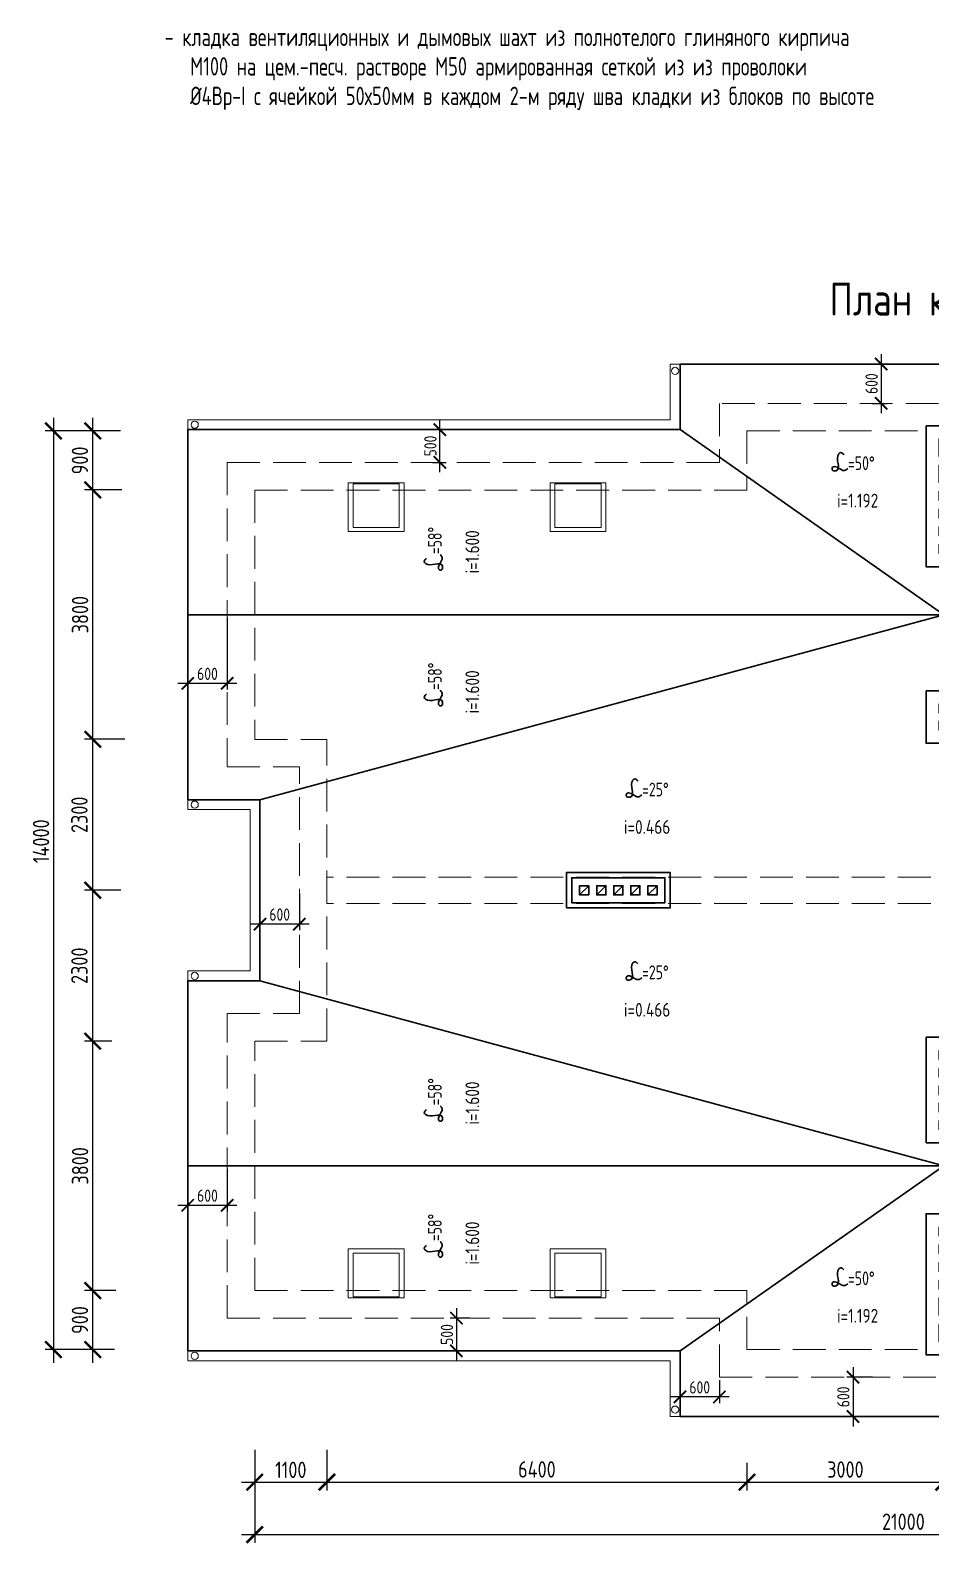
# Model space of a CAD drawing. Header units: millimetres. Extents: x -56498 to 234605, y -296269 to -29969.
# Drawn here: x 71662 to 85382, y -198969 to -175904 of the extents above; entities that cross this region are included whole.
import ezdxf
from ezdxf.enums import TextEntityAlignment as Align

# ---------------------------------------------------------------- set-up
doc = ezdxf.new("R2010")
doc.units = ezdxf.units.MM
doc.header["$LTSCALE"] = 100
doc.header["$PDMODE"] = 35
doc.linetypes.add('GOST2.303 4', pattern=[7, 5, -2, 0])
for name, color, linetype, lineweight in [('0.3', 7, 'Continuous', 30), ('Примітки 0.09', 200, 'Continuous', 9), ('Розміри 0.09', 5, 'Continuous', 9), ('Тонкі 0.18', 142, 'Continuous', 18), ('Штрихові 0.18', 7, 'GOST2.303 4', 18)]:
    doc.layers.add(name, color=color, linetype=linetype, lineweight=lineweight)
doc.styles.add('GOST 2.304', font='CS_Gost2304.shx')
doc.styles.add('SPDS', font='SPDS.shx', dxfattribs={"width": 0.9})
doc.dimstyles.new('SPDS', dxfattribs={"dimscale": 100, "dimtxt": 2.5, "dimasz": 2.5, "dimexe": 1.25, "dimexo": 0.625, "dimtad": 1, "dimrnd": 0.001, "dimtxsty": 'GOST 2.304', "dimblk": 'ARCHTICK', "dimcen": 2.5, "dimdle": 2, "dimadec": 0, "dimazin": 2, "dimtfac": 0.75, "dimtmove": 1, "dimatfit": 3, "dimfxl": 0, "dimtolj": 1, "dimarcsym": 0})

# ---------------------------------------------------------------- blocks, each defined once
blk = doc.blocks.new('_ArchTick')
at = {"color": 0, "linetype": 'ByBlock', "const_width": 0.15}
blk.add_lwpolyline([(-0.5, -0.5), (0.5, 0.5)], dxfattribs=at)
blk = doc.blocks.new('*D263')
at = {"layer": 'Defpoints', "color": 0, "transparency": 16777216}
for p in [(75082, -197474), (76182, -197474), (76182, -198030)]:
    blk.add_point(p, dxfattribs=at)
at = {"layer": 'Розміри 0.09', "color": 0, "lineweight": -2, "transparency": 16777216}
for p, q in [((75082, -197537), (75082, -198155)), ((76182, -197537), (76182, -198155)), ((74882, -198030), (76382, -198030))]:
    blk.add_line(p, q, dxfattribs=at)
at = {"layer": 'Розміри 0.09', "color": 0, "lineweight": -2, "transparency": 16777216, "xscale": 250, "yscale": 250, "zscale": 250, "rotation": 180}
blk.add_blockref('_ArchTick', (75082, -198030), dxfattribs=at)
at = {"layer": 'Розміри 0.09', "color": 0, "lineweight": -2, "transparency": 16777216, "xscale": 250, "yscale": 250, "zscale": 250}
blk.add_blockref('_ArchTick', (76182, -198030), dxfattribs=at)
at = {"layer": 'Розміри 0.09', "color": 0, "transparency": 16777216, "insert": (75632, -197843), "char_height": 250, "attachment_point": 5, "style": 'GOST 2.304'}
blk.add_mtext('\\A1;1100', dxfattribs=at)
blk = doc.blocks.new('*D264')
at = {"layer": 'Defpoints', "color": 0, "transparency": 16777216}
for p in [(76182, -197474), (82582, -197674), (82582, -198030)]:
    blk.add_point(p, dxfattribs=at)
at = {"layer": 'Розміри 0.09', "color": 0, "lineweight": -2, "transparency": 16777216}
for p, q in [((76182, -197537), (76182, -198155)), ((82582, -197736), (82582, -198155)), ((75982, -198030), (82782, -198030))]:
    blk.add_line(p, q, dxfattribs=at)
at = {"layer": 'Розміри 0.09', "color": 0, "lineweight": -2, "transparency": 16777216, "xscale": 250, "yscale": 250, "zscale": 250, "rotation": 180}
blk.add_blockref('_ArchTick', (76182, -198030), dxfattribs=at)
at = {"layer": 'Розміри 0.09', "color": 0, "lineweight": -2, "transparency": 16777216, "xscale": 250, "yscale": 250, "zscale": 250}
blk.add_blockref('_ArchTick', (82582, -198030), dxfattribs=at)
at = {"layer": 'Розміри 0.09', "color": 0, "transparency": 16777216, "insert": (79382, -197836), "char_height": 250, "attachment_point": 5, "style": 'GOST 2.304'}
blk.add_mtext('\\A1;6400', dxfattribs=at)
blk = doc.blocks.new('*D265')
at = {"layer": 'Defpoints', "color": 0, "transparency": 16777216}
for p in [(82582, -197674), (85582, -197693), (85582, -198030)]:
    blk.add_point(p, dxfattribs=at)
at = {"layer": 'Розміри 0.09', "color": 0, "lineweight": -2, "transparency": 16777216}
for p, q in [((82582, -197736), (82582, -198155)), ((85582, -197755), (85582, -198155)), ((82382, -198030), (85782, -198030))]:
    blk.add_line(p, q, dxfattribs=at)
at = {"layer": 'Розміри 0.09', "color": 0, "lineweight": -2, "transparency": 16777216, "xscale": 250, "yscale": 250, "zscale": 250, "rotation": 180}
blk.add_blockref('_ArchTick', (82582, -198030), dxfattribs=at)
at = {"layer": 'Розміри 0.09', "color": 0, "lineweight": -2, "transparency": 16777216, "xscale": 250, "yscale": 250, "zscale": 250}
blk.add_blockref('_ArchTick', (85582, -198030), dxfattribs=at)
at = {"layer": 'Розміри 0.09', "color": 0, "transparency": 16777216, "insert": (84082, -197838), "char_height": 250, "attachment_point": 5, "style": 'GOST 2.304'}
blk.add_mtext('\\A1;3000', dxfattribs=at)
blk = doc.blocks.new('*D269')
at = {"layer": 'Defpoints', "color": 0, "transparency": 16777216}
for p in [(75082, -198030), (96082, -198030), (96082, -198830)]:
    blk.add_point(p, dxfattribs=at)
at = {"layer": 'Розміри 0.09', "color": 0, "lineweight": -2, "transparency": 16777216}
for p, q in [((75082, -198093), (75082, -198955)), ((96082, -198093), (96082, -198955)), ((74882, -198830), (96282, -198830))]:
    blk.add_line(p, q, dxfattribs=at)
at = {"layer": 'Розміри 0.09', "color": 0, "lineweight": -2, "transparency": 16777216, "xscale": 250, "yscale": 250, "zscale": 250, "rotation": 180}
blk.add_blockref('_ArchTick', (75082, -198830), dxfattribs=at)
at = {"layer": 'Розміри 0.09', "color": 0, "lineweight": -2, "transparency": 16777216, "xscale": 250, "yscale": 250, "zscale": 250}
blk.add_blockref('_ArchTick', (96082, -198830), dxfattribs=at)
at = {"layer": 'Розміри 0.09', "color": 0, "transparency": 16777216, "insert": (84966, -198633), "char_height": 250, "attachment_point": 5, "style": 'GOST 2.304'}
blk.add_mtext('\\A1;21000', dxfattribs=at)
blk = doc.blocks.new('*D270')
at = {"layer": 'Defpoints', "color": 0, "transparency": 16777216}
for p in [(72614, -195110), (73028, -195110), (73009, -196010)]:
    blk.add_point(p, dxfattribs=at)
at = {"layer": 'Розміри 0.09', "color": 0, "lineweight": -2, "transparency": 16777216}
for p, q in [((72965, -195110), (72489, -195110)), ((72614, -196210), (72614, -194910)), ((72947, -196010), (72489, -196010))]:
    blk.add_line(p, q, dxfattribs=at)
at = {"layer": 'Розміри 0.09', "color": 0, "lineweight": -2, "transparency": 16777216, "xscale": 250, "yscale": 250, "zscale": 250}
for p, rotation in [((72614, -195110), 90), ((72614, -196010), 270)]:
    blk.add_blockref('_ArchTick', p, dxfattribs=dict(at, rotation=rotation))
at = {"layer": 'Розміри 0.09', "color": 0, "transparency": 16777216, "insert": (72419, -195560), "char_height": 250, "attachment_point": 5, "rotation": 90, "style": 'GOST 2.304'}
blk.add_mtext('\\A1;900', dxfattribs=at)
blk = doc.blocks.new('*D271')
at = {"layer": 'Defpoints', "color": 0, "transparency": 16777216}
for p in [(72614, -191310), (72968, -191310), (73028, -195110)]:
    blk.add_point(p, dxfattribs=at)
at = {"layer": 'Розміри 0.09', "color": 0, "lineweight": -2, "transparency": 16777216}
for p, q in [((72614, -195310), (72614, -191110)), ((72905, -191310), (72489, -191310)), ((72965, -195110), (72489, -195110))]:
    blk.add_line(p, q, dxfattribs=at)
at = {"layer": 'Розміри 0.09', "color": 0, "lineweight": -2, "transparency": 16777216, "xscale": 250, "yscale": 250, "zscale": 250}
for p, rotation in [((72614, -191310), 90), ((72614, -195110), 270)]:
    blk.add_blockref('_ArchTick', p, dxfattribs=dict(at, rotation=rotation))
at = {"layer": 'Розміри 0.09', "color": 0, "transparency": 16777216, "insert": (72421, -193210), "char_height": 250, "attachment_point": 5, "rotation": 90, "style": 'GOST 2.304'}
blk.add_mtext('\\A1;3800', dxfattribs=at)
blk = doc.blocks.new('*D272')
at = {"layer": 'Defpoints', "color": 0, "transparency": 16777216}
for p in [(72614, -189010), (73104, -189010), (72968, -191310)]:
    blk.add_point(p, dxfattribs=at)
at = {"layer": 'Розміри 0.09', "color": 0, "lineweight": -2, "transparency": 16777216}
for p, q in [((72614, -191510), (72614, -188810)), ((73041, -189010), (72489, -189010)), ((72905, -191310), (72489, -191310))]:
    blk.add_line(p, q, dxfattribs=at)
at = {"layer": 'Розміри 0.09', "color": 0, "lineweight": -2, "transparency": 16777216, "xscale": 250, "yscale": 250, "zscale": 250}
for p, rotation in [((72614, -189010), 90), ((72614, -191310), 270)]:
    blk.add_blockref('_ArchTick', p, dxfattribs=dict(at, rotation=rotation))
at = {"layer": 'Розміри 0.09', "color": 0, "transparency": 16777216, "insert": (72411, -190160), "char_height": 250, "attachment_point": 5, "rotation": 90, "style": 'GOST 2.304'}
blk.add_mtext('\\A1;2300', dxfattribs=at)
blk = doc.blocks.new('*D273')
at = {"layer": 'Defpoints', "color": 0, "transparency": 16777216}
for p in [(72614, -186710), (73165, -186710), (73104, -189010)]:
    blk.add_point(p, dxfattribs=at)
at = {"layer": 'Розміри 0.09', "color": 0, "lineweight": -2, "transparency": 16777216}
for p, q in [((72614, -189210), (72614, -186510)), ((73102, -186710), (72489, -186710)), ((73041, -189010), (72489, -189010))]:
    blk.add_line(p, q, dxfattribs=at)
at = {"layer": 'Розміри 0.09', "color": 0, "lineweight": -2, "transparency": 16777216, "xscale": 250, "yscale": 250, "zscale": 250}
for p, rotation in [((72614, -186710), 90), ((72614, -189010), 270)]:
    blk.add_blockref('_ArchTick', p, dxfattribs=dict(at, rotation=rotation))
at = {"layer": 'Розміри 0.09', "color": 0, "transparency": 16777216, "insert": (72411, -187860), "char_height": 250, "attachment_point": 5, "rotation": 90, "style": 'GOST 2.304'}
blk.add_mtext('\\A1;2300', dxfattribs=at)
blk = doc.blocks.new('*D274')
at = {"layer": 'Defpoints', "color": 0, "transparency": 16777216}
for p in [(72614, -182910), (73121, -182910), (73165, -186710)]:
    blk.add_point(p, dxfattribs=at)
at = {"layer": 'Розміри 0.09', "color": 0, "lineweight": -2, "transparency": 16777216}
for p, q in [((72614, -186910), (72614, -182710)), ((73059, -182910), (72489, -182910)), ((73102, -186710), (72489, -186710))]:
    blk.add_line(p, q, dxfattribs=at)
at = {"layer": 'Розміри 0.09', "color": 0, "lineweight": -2, "transparency": 16777216, "xscale": 250, "yscale": 250, "zscale": 250}
for p, rotation in [((72614, -182910), 90), ((72614, -186710), 270)]:
    blk.add_blockref('_ArchTick', p, dxfattribs=dict(at, rotation=rotation))
at = {"layer": 'Розміри 0.09', "color": 0, "transparency": 16777216, "insert": (72421, -184810), "char_height": 250, "attachment_point": 5, "rotation": 90, "style": 'GOST 2.304'}
blk.add_mtext('\\A1;3800', dxfattribs=at)
blk = doc.blocks.new('*D275')
at = {"layer": 'Defpoints', "color": 0, "transparency": 16777216}
for p in [(72614, -182010), (73099, -182010), (73121, -182910)]:
    blk.add_point(p, dxfattribs=at)
at = {"layer": 'Розміри 0.09', "color": 0, "lineweight": -2, "transparency": 16777216}
for p, q in [((72614, -183110), (72614, -181810)), ((73036, -182010), (72489, -182010)), ((73059, -182910), (72489, -182910))]:
    blk.add_line(p, q, dxfattribs=at)
at = {"layer": 'Розміри 0.09', "color": 0, "lineweight": -2, "transparency": 16777216, "xscale": 250, "yscale": 250, "zscale": 250}
for p, rotation in [((72614, -182010), 90), ((72614, -182910), 270)]:
    blk.add_blockref('_ArchTick', p, dxfattribs=dict(at, rotation=rotation))
at = {"layer": 'Розміри 0.09', "color": 0, "transparency": 16777216, "insert": (72419, -182460), "char_height": 250, "attachment_point": 5, "rotation": 90, "style": 'GOST 2.304'}
blk.add_mtext('\\A1;900', dxfattribs=at)
blk = doc.blocks.new('*D276')
at = {"layer": 'Defpoints', "color": 0, "transparency": 16777216}
for p in [(72879, -182010), (72014, -196010), (72879, -196010)]:
    blk.add_point(p, dxfattribs=at)
at = {"layer": 'Розміри 0.09', "color": 0, "lineweight": -2, "transparency": 16777216}
for p, q in [((72014, -181810), (72014, -196210)), ((72817, -182010), (71889, -182010)), ((72817, -196010), (71889, -196010))]:
    blk.add_line(p, q, dxfattribs=at)
at = {"layer": 'Розміри 0.09', "color": 0, "lineweight": -2, "transparency": 16777216, "xscale": 250, "yscale": 250, "zscale": 250}
for p, rotation in [((72014, -182010), 90), ((72014, -196010), 270)]:
    blk.add_blockref('_ArchTick', p, dxfattribs=dict(at, rotation=rotation))
at = {"layer": 'Розміри 0.09', "color": 0, "transparency": 16777216, "insert": (71826, -188263), "char_height": 250, "attachment_point": 5, "rotation": 90, "style": 'GOST 2.304'}
blk.add_mtext('\\A1;14000', dxfattribs=at)
blk = doc.blocks.new('A$C6F060024')
for points in [[(70, 6880), (-70, 6610), (70, 6610)], [(70, 6480), (-70, 6210), (70, 6210)], [(70, -6210), (-70, -6480), (70, -6480)], [(70, -6610), (-70, -6880), (70, -6880)]]:
    blk.add_hatch(color=256).paths.add_polyline_path(points)
at = {"layer": '0.3'}
for points in [[(-70, 6610), (-70, 6880), (70, 6880), (-70, 6610), (70, 6610), (70, 6880)], [(-70, 6210), (-70, 6480), (70, 6480), (-70, 6210), (70, 6210), (70, 6480)], [(-70, 5940), (-70, 6080), (70, 6080), (-70, 5940), (70, 5940), (70, 6080)], [(-70, 5670), (-70, 5810), (70, 5810), (-70, 5670), (70, 5670), (70, 5810)], [(-70, 5400), (-70, 5540), (70, 5540), (-70, 5400), (70, 5400), (70, 5540)], [(-70, 5130), (-70, 5270), (70, 5270), (-70, 5130), (70, 5130), (70, 5270)], [(70, 2840), (70, 2700), (-70, 2700), (70, 2840), (-70, 2840), (-70, 2700)], [(70, 2580), (70, 2440), (-70, 2440), (70, 2580), (-70, 2580), (-70, 2440)], [(-5410, 70), (-5410, -70), (-5550, -70), (-5410, 70), (-5550, 70), (-5550, -70)], [(-5410, 70), (-5410, -70), (-5550, -70), (-5410, 70), (-5550, 70), (-5550, -70)], [(-5150, 70), (-5150, -70), (-5290, -70), (-5150, 70), (-5290, 70), (-5290, -70)], [(-5150, 70), (-5150, -70), (-5290, -70), (-5150, 70), (-5290, 70), (-5290, -70)], [(-4890, 70), (-4890, -70), (-5030, -70), (-4890, 70), (-5030, 70), (-5030, -70)], [(-4890, 70), (-4890, -70), (-5030, -70), (-4890, 70), (-5030, 70), (-5030, -70)], [(-4630, 70), (-4630, -70), (-4770, -70), (-4630, 70), (-4770, 70), (-4770, -70)], [(-4630, 70), (-4630, -70), (-4770, -70), (-4630, 70), (-4770, 70), (-4770, -70)], [(-4370, 70), (-4370, -70), (-4510, -70), (-4370, 70), (-4510, 70), (-4510, -70)], [(-4370, 70), (-4370, -70), (-4510, -70), (-4370, 70), (-4510, 70), (-4510, -70)], [(6450, 70), (6450, -70), (6310, -70), (6450, 70), (6310, 70), (6310, -70)], [(6710, 70), (6710, -70), (6570, -70), (6710, 70), (6570, 70), (6570, -70)], [(6710, 70), (6710, -70), (6570, -70), (6710, 70), (6570, 70), (6570, -70)], [(6970, 70), (6970, -70), (6830, -70), (6970, 70), (6830, 70), (6830, -70)], [(7230, 70), (7230, -70), (7090, -70), (7230, 70), (7090, 70), (7090, -70)], [(7490, 70), (7490, -70), (7350, -70), (7490, 70), (7350, 70), (7350, -70)], [(7750, 70), (7750, -70), (7610, -70), (7750, 70), (7610, 70), (7610, -70)], [(-70, -2580), (-70, -2440), (70, -2440), (-70, -2580), (70, -2580), (70, -2440)], [(-70, -2850), (-70, -2710), (70, -2710), (-70, -2850), (70, -2850), (70, -2710)], [(70, -2980), (70, -3120), (-70, -3120), (70, -2980), (-70, -2980), (-70, -3120)], [(-70, -3380), (-70, -3240), (70, -3240), (-70, -3380), (70, -3380), (70, -3240)], [(-70, -3650), (-70, -3510), (70, -3510), (-70, -3650), (70, -3650), (70, -3510)], [(70, -5130), (70, -5270), (-70, -5270), (70, -5130), (-70, -5130), (-70, -5270)], [(70, -5400), (70, -5540), (-70, -5540), (70, -5400), (-70, -5400), (-70, -5540)], [(70, -5670), (70, -5810), (-70, -5810), (70, -5670), (-70, -5670), (-70, -5810)], [(70, -5940), (70, -6080), (-70, -6080), (70, -5940), (-70, -5940), (-70, -6080)], [(70, -6210), (70, -6480), (-70, -6480), (70, -6210), (-70, -6210), (-70, -6480)], [(70, -6610), (70, -6880), (-70, -6880), (70, -6610), (-70, -6610), (-70, -6880)]]:
    blk.add_lwpolyline(points, dxfattribs=at)
blk = doc.blocks.new('*D1514')
at = {"layer": 'Defpoints', "color": 0, "transparency": 16777216}
for p in [(77678, -181990), (77903, -181990), (77743, -182490)]:
    blk.add_point(p, dxfattribs=at)
at = {"layer": 'Розміри 0.09', "color": 0, "lineweight": -2, "transparency": 16777216}
for p, q in [((77903, -182640), (77903, -181840)), ((77724, -181990), (77997, -181990)), ((77790, -182490), (77997, -182490))]:
    blk.add_line(p, q, dxfattribs=at)
at = {"layer": 'Розміри 0.09', "color": 0, "lineweight": -2, "transparency": 16777216, "xscale": 187.5, "yscale": 187.5, "zscale": 187.5}
for p, rotation in [((77903, -181990), 90), ((77903, -182490), 270)]:
    blk.add_blockref('_ArchTick', p, dxfattribs=dict(at, rotation=rotation))
at = {"layer": 'Розміри 0.09', "color": 0, "transparency": 16777216, "insert": (77759, -182240), "char_height": 187.5, "attachment_point": 5, "rotation": 90, "style": 'GOST 2.304'}
blk.add_mtext('\\A1;500', dxfattribs=at)
blk = doc.blocks.new('*D1515')
at = {"layer": 'Defpoints', "color": 0, "transparency": 16777216}
for p in [(74062, -184810), (74662, -184810), (74062, -185858)]:
    blk.add_point(p, dxfattribs=at)
at = {"layer": 'Розміри 0.09', "color": 0, "lineweight": -2, "transparency": 16777216}
for p, q in [((74062, -184857), (74062, -185952)), ((74662, -184857), (74662, -185952)), ((74812, -185858), (73912, -185858))]:
    blk.add_line(p, q, dxfattribs=at)
at = {"layer": 'Розміри 0.09', "color": 0, "lineweight": -2, "transparency": 16777216, "xscale": 187.5, "yscale": 187.5, "zscale": 187.5, "rotation": 180}
blk.add_blockref('_ArchTick', (74062, -185858), dxfattribs=at)
at = {"layer": 'Розміри 0.09', "color": 0, "lineweight": -2, "transparency": 16777216, "xscale": 187.5, "yscale": 187.5, "zscale": 187.5}
blk.add_blockref('_ArchTick', (74662, -185858), dxfattribs=at)
at = {"layer": 'Розміри 0.09', "color": 0, "transparency": 16777216, "insert": (74362, -185712), "char_height": 187.5, "attachment_point": 5, "style": 'GOST 2.304'}
blk.add_mtext('\\A1;600', dxfattribs=at)
blk = doc.blocks.new('*D1516')
at = {"layer": 'Defpoints', "color": 0, "transparency": 16777216}
for p in [(75162, -189010), (75762, -189010), (75162, -189526)]:
    blk.add_point(p, dxfattribs=at)
at = {"layer": 'Розміри 0.09', "color": 0, "lineweight": -2, "transparency": 16777216}
for p, q in [((75162, -189057), (75162, -189619)), ((75762, -189057), (75762, -189619)), ((75912, -189526), (75012, -189526))]:
    blk.add_line(p, q, dxfattribs=at)
at = {"layer": 'Розміри 0.09', "color": 0, "lineweight": -2, "transparency": 16777216, "xscale": 187.5, "yscale": 187.5, "zscale": 187.5, "rotation": 180}
blk.add_blockref('_ArchTick', (75162, -189526), dxfattribs=at)
at = {"layer": 'Розміри 0.09', "color": 0, "lineweight": -2, "transparency": 16777216, "xscale": 187.5, "yscale": 187.5, "zscale": 187.5}
blk.add_blockref('_ArchTick', (75762, -189526), dxfattribs=at)
at = {"layer": 'Розміри 0.09', "color": 0, "transparency": 16777216, "insert": (75462, -189380), "char_height": 187.5, "attachment_point": 5, "style": 'GOST 2.304'}
blk.add_mtext('\\A1;600', dxfattribs=at)
blk = doc.blocks.new('*D1517')
at = {"layer": 'Defpoints', "color": 0, "transparency": 16777216}
for p in [(74062, -193210), (74662, -193210), (74662, -193810)]:
    blk.add_point(p, dxfattribs=at)
at = {"layer": 'Розміри 0.09', "color": 0, "lineweight": -2, "transparency": 16777216}
for p, q in [((74062, -193257), (74062, -193904)), ((74662, -193257), (74662, -193904)), ((73912, -193810), (74812, -193810))]:
    blk.add_line(p, q, dxfattribs=at)
at = {"layer": 'Розміри 0.09', "color": 0, "lineweight": -2, "transparency": 16777216, "xscale": 187.5, "yscale": 187.5, "zscale": 187.5, "rotation": 180}
blk.add_blockref('_ArchTick', (74062, -193810), dxfattribs=at)
at = {"layer": 'Розміри 0.09', "color": 0, "lineweight": -2, "transparency": 16777216, "xscale": 187.5, "yscale": 187.5, "zscale": 187.5}
blk.add_blockref('_ArchTick', (74662, -193810), dxfattribs=at)
at = {"layer": 'Розміри 0.09', "color": 0, "transparency": 16777216, "insert": (74362, -193664), "char_height": 187.5, "attachment_point": 5, "style": 'GOST 2.304'}
blk.add_mtext('\\A1;600', dxfattribs=at)
blk = doc.blocks.new('*D1518')
at = {"layer": 'Defpoints', "color": 0, "transparency": 16777216}
for p in [(82162, -196430), (81562, -196530), (81562, -196732)]:
    blk.add_point(p, dxfattribs=at)
at = {"layer": 'Розміри 0.09', "color": 0, "lineweight": -2, "transparency": 16777216}
for p, q in [((82162, -196477), (82162, -196825)), ((82312, -196732), (81412, -196732)), ((81562, -196577), (81562, -196825))]:
    blk.add_line(p, q, dxfattribs=at)
at = {"layer": 'Розміри 0.09', "color": 0, "lineweight": -2, "transparency": 16777216, "xscale": 187.5, "yscale": 187.5, "zscale": 187.5, "rotation": 180}
blk.add_blockref('_ArchTick', (81562, -196732), dxfattribs=at)
at = {"layer": 'Розміри 0.09', "color": 0, "lineweight": -2, "transparency": 16777216, "xscale": 187.5, "yscale": 187.5, "zscale": 187.5}
blk.add_blockref('_ArchTick', (82162, -196732), dxfattribs=at)
at = {"layer": 'Розміри 0.09', "color": 0, "transparency": 16777216, "insert": (81862, -196586), "char_height": 187.5, "attachment_point": 5, "style": 'GOST 2.304'}
blk.add_mtext('\\A1;600', dxfattribs=at)
blk = doc.blocks.new('*D1519')
at = {"layer": 'Defpoints', "color": 0, "transparency": 16777216}
for p in [(78412, -195530), (78155, -196030), (78435, -196030)]:
    blk.add_point(p, dxfattribs=at)
at = {"layer": 'Розміри 0.09', "color": 0, "lineweight": -2, "transparency": 16777216}
for p, q in [((78365, -195530), (78061, -195530)), ((78155, -195380), (78155, -196180)), ((78388, -196030), (78061, -196030))]:
    blk.add_line(p, q, dxfattribs=at)
at = {"layer": 'Розміри 0.09', "color": 0, "lineweight": -2, "transparency": 16777216, "xscale": 187.5, "yscale": 187.5, "zscale": 187.5}
for p, rotation in [((78155, -195530), 90), ((78155, -196030), 270)]:
    blk.add_blockref('_ArchTick', p, dxfattribs=dict(at, rotation=rotation))
at = {"layer": 'Розміри 0.09', "color": 0, "transparency": 16777216, "insert": (78011, -195780), "char_height": 187.5, "attachment_point": 5, "rotation": 90, "style": 'GOST 2.304'}
blk.add_mtext('\\A1;500', dxfattribs=at)
blk = doc.blocks.new('*D1520')
at = {"layer": 'Defpoints', "color": 0, "transparency": 16777216}
for p in [(84541, -196430), (84198, -197030), (84451, -197030)]:
    blk.add_point(p, dxfattribs=at)
at = {"layer": 'Розміри 0.09', "color": 0, "lineweight": -2, "transparency": 16777216}
for p, q in [((84494, -196430), (84104, -196430)), ((84198, -196280), (84198, -197180)), ((84404, -197030), (84104, -197030))]:
    blk.add_line(p, q, dxfattribs=at)
at = {"layer": 'Розміри 0.09', "color": 0, "lineweight": -2, "transparency": 16777216, "xscale": 187.5, "yscale": 187.5, "zscale": 187.5}
for p, rotation in [((84198, -196430), 90), ((84198, -197030), 270)]:
    blk.add_blockref('_ArchTick', p, dxfattribs=dict(at, rotation=rotation))
at = {"layer": 'Розміри 0.09', "color": 0, "transparency": 16777216, "insert": (84051, -196730), "char_height": 187.5, "attachment_point": 5, "rotation": 90, "style": 'GOST 2.304'}
blk.add_mtext('\\A1;600', dxfattribs=at)
blk = doc.blocks.new('*D1521')
at = {"layer": 'Defpoints', "color": 0, "transparency": 16777216}
for p in [(84421, -180990), (84439, -181590), (84627, -181590)]:
    blk.add_point(p, dxfattribs=at)
at = {"layer": 'Розміри 0.09', "color": 0, "lineweight": -2, "transparency": 16777216}
for p, q in [((84468, -180990), (84721, -180990)), ((84627, -180840), (84627, -181740)), ((84486, -181590), (84721, -181590))]:
    blk.add_line(p, q, dxfattribs=at)
at = {"layer": 'Розміри 0.09', "color": 0, "lineweight": -2, "transparency": 16777216, "xscale": 187.5, "yscale": 187.5, "zscale": 187.5}
for p, rotation in [((84627, -180990), 90), ((84627, -181590), 270)]:
    blk.add_blockref('_ArchTick', p, dxfattribs=dict(at, rotation=rotation))
at = {"layer": 'Розміри 0.09', "color": 0, "transparency": 16777216, "insert": (84481, -181290), "char_height": 187.5, "attachment_point": 5, "rotation": 90, "style": 'GOST 2.304'}
blk.add_mtext('\\A1;600', dxfattribs=at)

msp = doc.modelspace()

# ---------------------------------------------------------------- linework, layer by layer
at = {"layer": '0.3'}
for p, q in [((89602.29, -180990.359), (81562.29, -180990.359)), ((81562.29, -180990.359), (81562.29, -181990.359)), ((74062.29, -181990.359), (81562.29, -181990.359)), ((74062.29, -181990.359), (74062.29, -187630.359)), ((85582.29, -184810.359), (81562.29, -181990.359)), ((74062.29, -184810.359), (97102.29, -184810.359)), ((85582.29, -184810.359), (75162.29, -187630.359)), ((74062.29, -187630.359), (75162.29, -187630.359)), ((75162.29, -190390.359), (75162.29, -187630.359)), ((74062.29, -190390.359), (75162.29, -190390.359)), ((74062.29, -196030.359), (74062.29, -190390.359)), ((75162.29, -190390.359), (85582.29, -193210.359)), ((74062.29, -193210.359), (97102.29, -193210.359)), ((85582.29, -193210.359), (81562.29, -196030.359)), ((74062.29, -196030.359), (81562.29, -196030.359)), ((81562.29, -197030.359), (81562.29, -196030.359)), ((81562.29, -197030.359), (89602.29, -197030.359))]:
    msp.add_line(p, q, dxfattribs=at)
for points in [[(85312.29, -181930.359), (85852.29, -181930.359), (85852.29, -184080.359), (85312.29, -184080.359)], [(85312.29, -185970.359), (85852.29, -185970.359), (85852.29, -186770.359), (85312.29, -186770.359)], [(79832.29, -189280.359), (81412.29, -189280.359), (81412.29, -188740.359), (79832.29, -188740.359)], [(79912.29, -189200.359), (81332.29, -189200.359), (81332.29, -188820.359), (79912.29, -188820.359)], [(85312.29, -192860.329), (85852.29, -192860.329), (85852.29, -191250.329), (85312.29, -191250.329)], [(85852.29, -196090.359), (85312.29, -196090.359), (85312.29, -193940.359), (85852.29, -193940.359)]]:
    msp.add_lwpolyline(points, close=True, dxfattribs=at)
for points in [[(84057.065, -182372.546), (84013.047, -182339.633), (83982.443, -182356.927), (83939.941, -182617.359), (83882.539, -182603.762), (83888.08, -182564.295), (83955.006, -182564.278), (84070.549, -182613.012), (84117.611, -182583.782)], [(77698.505, -183953.774), (77665.592, -183997.792), (77682.886, -184028.396), (77943.317, -184070.898), (77929.721, -184128.3), (77890.253, -184122.759), (77890.237, -184055.833), (77938.971, -183940.29), (77909.741, -183893.228)], [(77698.505, -186022.577), (77665.592, -186066.595), (77682.886, -186097.199), (77943.317, -186139.701), (77929.721, -186197.103), (77890.253, -186191.562), (77890.237, -186124.636), (77938.971, -186009.093), (77909.741, -185962.032)], [(80918.941, -187346.173), (80874.923, -187313.26), (80844.319, -187330.553), (80801.817, -187590.985), (80744.415, -187577.388), (80749.956, -187537.921), (80816.882, -187537.905), (80932.426, -187586.639), (80979.487, -187557.408)], [(80918.941, -190131.73), (80874.923, -190098.817), (80844.319, -190116.111), (80801.817, -190376.543), (80744.415, -190362.946), (80749.956, -190323.479), (80816.882, -190323.463), (80932.426, -190372.197), (80979.487, -190342.966)], [(77698.505, -192353.774), (77665.592, -192397.792), (77682.886, -192428.396), (77943.317, -192470.898), (77929.721, -192528.3), (77890.253, -192522.759), (77890.237, -192455.833), (77938.971, -192340.29), (77909.741, -192293.228)], [(77698.505, -194422.577), (77665.592, -194466.595), (77682.886, -194497.199), (77943.317, -194539.701), (77929.721, -194597.103), (77890.253, -194591.562), (77890.237, -194524.636), (77938.971, -194409.093), (77909.741, -194362.032)], [(84057.065, -194795.322), (84013.047, -194762.409), (83982.443, -194779.703), (83939.941, -195040.135), (83882.539, -195026.538), (83888.08, -194987.071), (83955.006, -194987.055), (84070.549, -195035.789), (84117.611, -195006.558)]]:
    msp.add_spline(points, degree=3, dxfattribs=at)
at = {"layer": 'Тонкі 0.18'}
for points in [[(74062.29, -181990.359), (74062.29, -181840.359), (81412.29, -181840.359), (81412.29, -180990.359), (81562.29, -180990.359)], [(74062.29, -187630.359), (74062.29, -187780.359), (75012.29, -187780.359), (75012.29, -190240.359), (74062.29, -190240.359), (74062.29, -190390.359)], [(74062.29, -196030.359), (74062.29, -196180.359), (81412.29, -196180.359), (81412.29, -197030.359), (81562.29, -197030.359)]]:
    msp.add_lwpolyline(points, dxfattribs=at)
for points in [[(76507.291, -183543.787), (77357.302, -183543.787), (77357.302, -182800.934), (76507.291, -182800.934)], [(77283.767, -182813.949), (76580.849, -182813.949), (76580.849, -183482.108), (77283.767, -183482.108)], [(79582.25, -183543.787), (80432.261, -183543.787), (80432.261, -182800.934), (79582.25, -182800.934)], [(80358.726, -182813.949), (79655.808, -182813.949), (79655.808, -183482.108), (80358.726, -183482.108)], [(76507.291, -194476.93), (77357.302, -194476.93), (77357.302, -195219.783), (76507.291, -195219.783)], [(77283.767, -195206.768), (76580.849, -195206.768), (76580.849, -194538.609), (77283.767, -194538.609)], [(79582.25, -194476.93), (80432.261, -194476.93), (80432.261, -195219.783), (79582.25, -195219.783)], [(80358.726, -195206.768), (79655.808, -195206.768), (79655.808, -194538.609), (80358.726, -194538.609)]]:
    msp.add_lwpolyline(points, close=True, dxfattribs=at)
for centre in [(81487.29, -181095.359), (74167.29, -181915.359), (74167.29, -187705.359), (74167.29, -190315.359), (74167.29, -196105.359), (81487.29, -196925.359)]:
    msp.add_circle(centre, 55, dxfattribs=at)
at = {"layer": 'Штрихові 0.18'}
for p, q in [((82162.29, -181590.359), (82162.29, -182490.359)), ((89002.29, -181590.359), (82162.29, -181590.359)), ((82582.29, -182010.359), (82582.29, -182910.359)), ((82582.29, -182010.359), (85382.29, -182010.359)), ((74662.29, -182490.359), (74662.29, -187130.359)), ((74662.29, -182490.359), (82162.29, -182490.359)), ((75082.29, -182910.359), (75082.29, -186710.359)), ((75082.29, -182910.359), (82582.29, -182910.359)), ((75082.29, -186710.359), (76182.29, -186710.359)), ((76182.29, -191310.359), (76182.29, -186710.359)), ((74662.29, -187130.359), (75762.29, -187130.359)), ((75762.29, -190890.359), (75762.29, -187130.359)), ((85382.29, -188810.359), (76182.29, -188810.359)), ((85382.29, -188810.359), (76182.29, -188810.359)), ((85382.29, -189210.359), (76182.29, -189210.359)), ((85382.29, -189210.359), (76182.29, -189210.359)), ((74662.29, -195530.359), (74662.29, -190890.359)), ((74662.29, -190890.359), (75762.29, -190890.359)), ((75082.29, -195110.359), (75082.29, -191310.359)), ((75082.29, -191310.359), (76182.29, -191310.359)), ((75082.29, -195110.359), (82582.29, -195110.359)), ((82582.29, -196010.359), (82582.29, -195110.359)), ((74662.29, -195530.359), (82162.29, -195530.359)), ((82162.29, -196430.359), (82162.29, -195530.359)), ((82582.29, -196010.359), (85382.29, -196010.359)), ((82162.29, -196430.359), (89002.29, -196430.359))]:
    msp.add_line(p, q, dxfattribs=at)

# ---------------------------------------------------------------- block references
at = {"layer": '0.3'}
msp.add_blockref('A$C6F060024', (85582.29, -189010.359), dxfattribs=at)

# ---------------------------------------------------------------- texts
at = {"layer": 'Примітки 0.09', "ltscale": 0.5, "style": 'GOST 2.304', "width": 0.9}
for s, p in [('- кладка вентиляционных и дымовых шахт из полнотелого глиняного кирпича', (73710.115, -176144.391)), ('   М100 на цем.-песч. растворе М50 армированная сеткой из из проволоки', (73710.115, -176593.721)), ('   %%C4Вр-I с ячейкой 50х50мм в каждом 2-м ряду шва кладки из блоков по высоте', (73710.115, -177044.4))]:
    msp.add_text(s, height=280, dxfattribs=at).set_placement(p)
at = {"layer": 'Примітки 0.09', "style": 'SPDS'}
msp.add_text('План кровли', height=500, dxfattribs=at).set_placement((85480.507, -180251.656), align=Align.CENTER)
at = {"layer": 'Примітки 0.09', "ltscale": 0.75, "style": 'SPDS', "width": 0.9}
for s, rotation, p in [('=50%%D', 0, (84122.311, -182606.161)), ('=58%%D', 90, (77932.12, -183888.528)), ('=58%%D', 90, (77932.12, -185957.331)), ('=58%%D', 90, (77932.12, -192288.528)), ('=58%%D', 90, (77932.12, -194357.331)), ('=50%%D', 0, (84122.311, -195028.937))]:
    msp.add_text(s, height=210, rotation=rotation, dxfattribs=at).set_placement(p)
at = {"layer": 'Примітки 0.09', "ltscale": 0.75, "style": 'SPDS'}
for s, rotation, p in [('i=1.192', 0, (83954.284, -183177.192)), ('i=1.600', 90, (78503.151, -184181.505)), ('i=1.600', 90, (78503.151, -186315.962)), ('i=1.600', 90, (78503.151, -192581.505)), ('i=1.600', 90, (78503.151, -194715.962)), ('i=1.192', 0, (83954.284, -195599.968))]:
    msp.add_text(s, height=210, rotation=rotation, dxfattribs=at).set_placement(p)
at = {"layer": 'Примітки 0.09', "ltscale": 0.75, "style": 'SPDS', "width": 0.9}
for p in [(80984.187, -187579.788), (80984.187, -190365.345)]:
    msp.add_text('=25%%D', height=210, dxfattribs=at).set_placement(p)
at = {"layer": 'Примітки 0.09', "ltscale": 0.75, "style": 'SPDS'}
for p in [(80707.807, -188150.818), (80707.807, -190936.376)]:
    msp.add_text('i=0.466', height=210, dxfattribs=at).set_placement(p)

# ---------------------------------------------------------------- dimensions: what is measured, and where the dimension line sits
at = {"layer": 'Розміри 0.09'}
for base, p1, p2, override, picture, middle in [((84627.252, -181590.359), (84420.683, -180990.359), (84438.646, -181590.359), {"dimscale": 75, "dimlfac": 1, "dimtxsty": 'GOST 2.304', "dimblk1": 'ArchTick', "dimblk2": 'ArchTick', "dimsah": 1, "dimtolj": 1}, '*D1521', (84481.202, -181290.359)), ((72613.702, -182010.359), (73121.468, -182910.359), (73098.869, -182010.359), {"dimlfac": 1, "dimtxsty": 'GOST 2.304', "dimblk1": 'ArchTick', "dimblk2": 'ArchTick', "dimsah": 1, "dimtolj": 1}, '*D275', (72418.968, -182460.359)), ((77903.285, -181990.359), (77743.285, -182490.359), (77677.614, -181990.359), {"dimscale": 75, "dimlfac": 1, "dimtxsty": 'GOST 2.304', "dimblk1": 'ArchTick', "dimblk2": 'ArchTick', "dimsah": 1, "dimtolj": 1}, '*D1514', (77758.777, -182240.359)), ((72613.702, -182910.359), (73164.819, -186710.359), (73121.468, -182910.359), {"dimlfac": 1, "dimtxsty": 'GOST 2.304', "dimblk1": 'ArchTick', "dimblk2": 'ArchTick', "dimsah": 1, "dimtolj": 1}, '*D274', (72421.025, -184810.359)), ((72613.702, -186710.359), (73103.748, -189010.359), (73164.819, -186710.359), {"dimlfac": 1, "dimtxsty": 'GOST 2.304', "dimblk1": 'ArchTick', "dimblk2": 'ArchTick', "dimsah": 1, "dimtolj": 1}, '*D273', (72411.342, -187860.359)), ((72613.702, -189010.359), (72967.823, -191310.359), (73103.748, -189010.359), {"dimlfac": 1, "dimtxsty": 'GOST 2.304', "dimblk1": 'ArchTick', "dimblk2": 'ArchTick', "dimsah": 1, "dimtolj": 1}, '*D272', (72411.342, -190160.359)), ((72613.702, -191310.359), (73027.938, -195110.359), (72967.823, -191310.359), {"dimlfac": 1, "dimtxsty": 'GOST 2.304', "dimblk1": 'ArchTick', "dimblk2": 'ArchTick', "dimsah": 1, "dimtolj": 1}, '*D271', (72421.025, -193210.359)), ((72613.702, -195110.359), (73009.461, -196010.359), (73027.938, -195110.359), {"dimlfac": 1, "dimtxsty": 'GOST 2.304', "dimblk1": 'ArchTick', "dimblk2": 'ArchTick', "dimsah": 1, "dimtolj": 1}, '*D270', (72418.968, -195560.359)), ((78155.046, -196030.359), (78412.29, -195530.359), (78434.612, -196030.359), {"dimscale": 75, "dimlfac": 1, "dimtxsty": 'GOST 2.304', "dimblk1": 'ArchTick', "dimblk2": 'ArchTick', "dimsah": 1, "dimtolj": 1}, '*D1519', (78010.538, -195780.359)), ((84197.509, -197030.359), (84540.629, -196430.359), (84451.292, -197030.359), {"dimscale": 75, "dimlfac": 1, "dimtxsty": 'GOST 2.304', "dimblk1": 'ArchTick', "dimblk2": 'ArchTick', "dimsah": 1, "dimtolj": 1}, '*D1520', (84051.458, -196730.359))]:
    dim = msp.add_linear_dim(base=base, p1=p1, p2=p2, angle=90, dimstyle='SPDS', override=override, dxfattribs=at)
    dim.commit()
    dim.dimension.update_dxf_attribs({"geometry": picture, "text_midpoint": middle})
dim = msp.add_linear_dim(base=(72013.702, -196010.359), p1=(72879.3, -182010.359), p2=(72879.3, -196010.359), angle=90, dimstyle='SPDS', override={"dimlfac": 1, "dimtxsty": 'GOST 2.304', "dimblk1": 'ArchTick', "dimblk2": 'ArchTick', "dimsah": 1, "dimtolj": 1}, dxfattribs=at)
dim.commit()
dim.dimension.update_dxf_attribs({"geometry": '*D276', "text_midpoint": (72013.702, -188262.953), "dimtype": 160})
for base, p1, p2, override, picture, middle in [((74062.29, -185857.784), (74662.29, -184810.359), (74062.29, -184810.359), {"dimscale": 75, "dimlfac": 1, "dimtxsty": 'GOST 2.304', "dimblk1": 'ArchTick', "dimblk2": 'ArchTick', "dimsah": 1, "dimtolj": 1}, '*D1515', (74362.29, -185711.733)), ((75162.29, -189525.737), (75762.29, -189010.359), (75162.29, -189010.359), {"dimscale": 75, "dimlfac": 1, "dimtxsty": 'GOST 2.304', "dimblk1": 'ArchTick', "dimblk2": 'ArchTick', "dimsah": 1, "dimtolj": 1}, '*D1516', (75462.29, -189379.686)), ((74662.29, -193810.359), (74062.29, -193210.359), (74662.29, -193210.359), {"dimscale": 75, "dimlfac": 1, "dimtxsty": 'GOST 2.304', "dimblk1": 'ArchTick', "dimblk2": 'ArchTick', "dimsah": 1, "dimtolj": 1}, '*D1517', (74362.29, -193664.308)), ((81562.29, -196731.726), (82162.29, -196430.359), (81562.29, -196530.359), {"dimscale": 75, "dimlfac": 1, "dimtxsty": 'GOST 2.304', "dimblk1": 'ArchTick', "dimblk2": 'ArchTick', "dimsah": 1, "dimtolj": 1}, '*D1518', (81862.29, -196585.676)), ((76182.29, -198030.359), (75082.29, -197474.421), (76182.29, -197474.421), {"dimlfac": 1, "dimtxsty": 'GOST 2.304', "dimblk1": 'ArchTick', "dimblk2": 'ArchTick', "dimsah": 1, "dimtolj": 1}, '*D263', (75632.29, -197842.859)), ((82582.29, -198030.359), (76182.29, -197474.421), (82582.29, -197673.62), {"dimlfac": 1, "dimtxsty": 'GOST 2.304', "dimblk1": 'ArchTick', "dimblk2": 'ArchTick', "dimsah": 1, "dimtolj": 1}, '*D264', (79382.29, -197835.624)), ((85582.29, -198030.359), (82582.29, -197673.62), (85582.29, -197692.578), {"dimlfac": 1, "dimtxsty": 'GOST 2.304', "dimblk1": 'ArchTick', "dimblk2": 'ArchTick', "dimsah": 1, "dimtolj": 1}, '*D265', (84082.29, -197837.681))]:
    dim = msp.add_linear_dim(base=base, p1=p1, p2=p2, dimstyle='SPDS', override=override, dxfattribs=at)
    dim.commit()
    dim.dimension.update_dxf_attribs({"geometry": picture, "text_midpoint": middle})
dim = msp.add_linear_dim(base=(96082.29, -198830.359), p1=(75082.29, -198030.359), p2=(96082.29, -198030.359), dimstyle='SPDS', override={"dimlfac": 1, "dimtxsty": 'GOST 2.304', "dimblk1": 'ArchTick', "dimblk2": 'ArchTick', "dimsah": 1, "dimtolj": 1}, dxfattribs=at)
dim.commit()
dim.dimension.update_dxf_attribs({"geometry": '*D269', "text_midpoint": (84966.415, -198830.359), "dimtype": 160})

doc.saveas('drawing.dxf')
